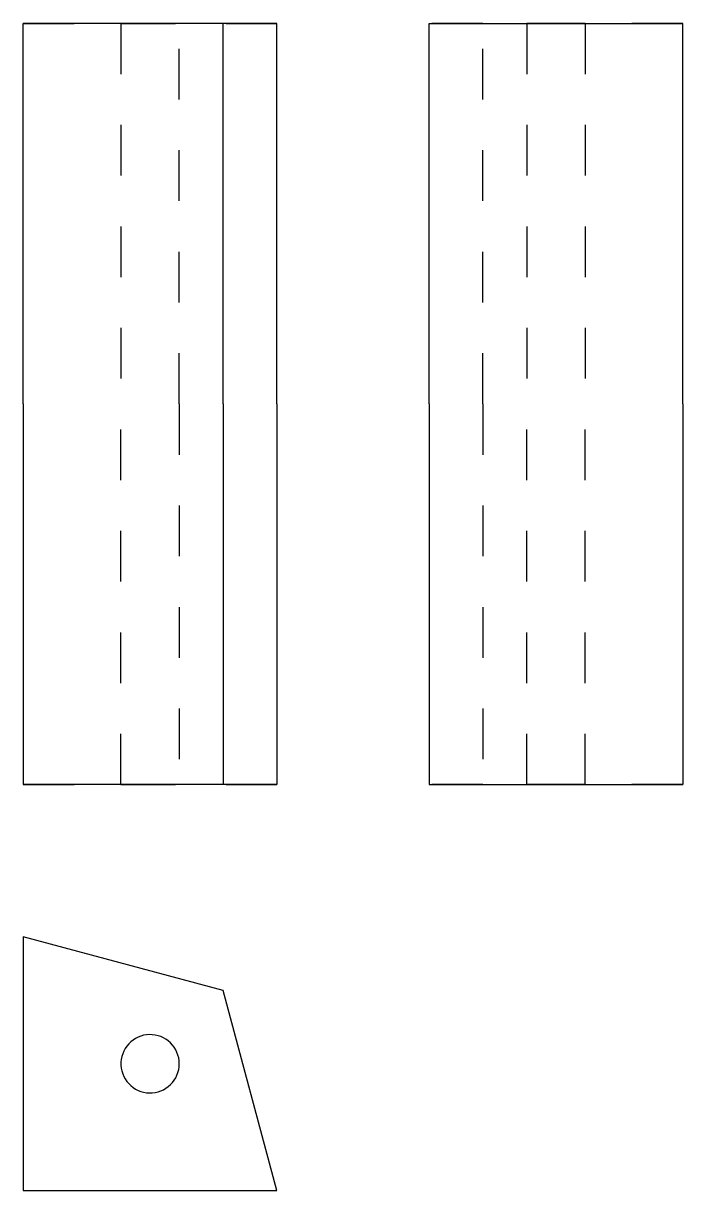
# Model space of a CAD drawing. Extents: x 0 to 1.3, y 0 to 2.3.
import ezdxf

# ---------------------------------------------------------------- set-up
doc = ezdxf.new("R2010")
doc.units = 0
doc.linetypes.add('HIDDEN', pattern=[0.075, 0.050025, -0.024975])
for name, color, linetype in [('FRONT', 7, 'CONTINUOUS'), ('FRONT_HID', 7, 'HIDDEN'), ('LEFT', 7, 'CONTINUOUS'), ('LEFT_HID', 7, 'HIDDEN'), ('TOP', 7, 'CONTINUOUS')]:
    doc.layers.add(name, color=color, linetype=linetype)

msp = doc.modelspace()

# ---------------------------------------------------------------- linework, layer by layer
at = {"layer": 'FRONT'}
for p, q in [((0, 1.55), (0, 2.3)), ((0.394337, 2.3), (0, 2.3)), ((0.5, 2.3), (0.394337, 2.3)), ((0.394337, 1.55), (0.394337, 2.3)), ((0.5, 1.55), (0.5, 2.3)), ((0, 1.55), (0, 0.8)), ((0.394337, 1.55), (0.394337, 0.8)), ((0.5, 1.55), (0.5, 0.8)), ((0.394337, 0.8), (0, 0.8)), ((0.5, 0.8), (0.394337, 0.8))]:
    msp.add_line(p, q, dxfattribs=at)
at = {"layer": 'FRONT_HID', "linetype": 'HIDDEN'}
for p, q in [((0, 2.3), (0.5, 2.3)), ((0.3075, 2.3), (0.1925, 2.3)), ((0.1925, 2.3), (0.3075, 2.3)), ((0.1925, 2.3), (0.1925, 1.55)), ((0.3075, 1.55), (0.3075, 2.3)), ((0.1925, 0.8), (0.1925, 1.55)), ((0.3075, 1.55), (0.3075, 0.8)), ((0, 0.8), (0.5, 0.8)), ((0.3075, 0.8), (0.1925, 0.8)), ((0.1925, 0.8), (0.3075, 0.8))]:
    msp.add_line(p, q, dxfattribs=at)
at = {"layer": 'LEFT'}
for p, q in [((0.8, 1.55), (0.8, 2.3)), ((0.8, 2.3), (1.3, 2.3)), ((1.3, 1.55), (1.3, 2.3)), ((0.8, 1.55), (0.8, 0.8)), ((1.3, 1.55), (1.3, 0.8)), ((0.8, 0.8), (1.3, 0.8))]:
    msp.add_line(p, q, dxfattribs=at)
at = {"layer": 'LEFT_HID', "linetype": 'HIDDEN'}
for p, q in [((0.905663, 2.3), (0.8, 2.3)), ((1.3, 2.3), (0.905663, 2.3)), ((0.905663, 1.55), (0.905663, 2.3)), ((1.05, 2.3), (0.9925, 2.3)), ((0.9925, 2.3), (1.1075, 2.3)), ((0.9925, 2.3), (0.9925, 1.55)), ((1.1075, 2.3), (1.05, 2.3)), ((1.1075, 2.3), (1.1075, 1.55)), ((0.905663, 1.55), (0.905663, 0.8)), ((0.9925, 0.8), (0.9925, 1.55)), ((1.1075, 0.8), (1.1075, 1.55)), ((0.905663, 0.8), (0.8, 0.8)), ((1.3, 0.8), (0.905663, 0.8)), ((1.05, 0.8), (0.9925, 0.8)), ((0.9925, 0.8), (1.1075, 0.8)), ((1.1075, 0.8), (1.05, 0.8))]:
    msp.add_line(p, q, dxfattribs=at)
at = {"layer": 'TOP'}
for p, q in [((0, 0.5), (0, 0)), ((0.394337, 0.394337), (0, 0.5)), ((0.5, 0), (0.394337, 0.394337)), ((0.22125, 0.299796), (0.216435, 0.296686)), ((0.226351, 0.302412), (0.22125, 0.299796)), ((0.231687, 0.304506), (0.226351, 0.302412)), ((0.237205, 0.306058), (0.231687, 0.304506)), ((0.24285, 0.307054), (0.237205, 0.306058)), ((0.248566, 0.307482), (0.24285, 0.307054)), ((0.254297, 0.307339), (0.248566, 0.307482)), ((0.259985, 0.306626), (0.254297, 0.307339)), ((0.265573, 0.305351), (0.259985, 0.306626)), ((0.271007, 0.303525), (0.265573, 0.305351)), ((0.276232, 0.301168), (0.271007, 0.303525)), ((0.281196, 0.298301), (0.276232, 0.301168)), ((0.200936, 0.279983), (0.198194, 0.274948)), ((0.204165, 0.284719), (0.200936, 0.279983)), ((0.20785, 0.28911), (0.204165, 0.284719)), ((0.211953, 0.293112), (0.20785, 0.28911)), ((0.216435, 0.296686), (0.211953, 0.293112)), ((0.285851, 0.294955), (0.281196, 0.298301)), ((0.290149, 0.291162), (0.285851, 0.294955)), ((0.294048, 0.28696), (0.290149, 0.291162)), ((0.297509, 0.282391), (0.294048, 0.28696)), ((0.300498, 0.2775), (0.297509, 0.282391)), ((0.302985, 0.272335), (0.300498, 0.2775)), ((0.193142, 0.25857), (0.192571, 0.252866)), ((0.194278, 0.264189), (0.193142, 0.25857)), ((0.195968, 0.269666), (0.194278, 0.264189)), ((0.198194, 0.274948), (0.195968, 0.269666)), ((0.304945, 0.266948), (0.302985, 0.272335)), ((0.30636, 0.261393), (0.304945, 0.266948)), ((0.307214, 0.255725), (0.30636, 0.261393)), ((0.3075, 0.25), (0.307214, 0.255725)), ((0.192571, 0.252866), (0.192571, 0.247134)), ((0.192571, 0.247134), (0.193142, 0.24143)), ((0.193142, 0.24143), (0.194278, 0.235811)), ((0.194278, 0.235811), (0.195968, 0.230334)), ((0.195968, 0.230334), (0.198194, 0.225052)), ((0.302985, 0.227665), (0.304945, 0.233052)), ((0.304945, 0.233052), (0.30636, 0.238607)), ((0.30636, 0.238607), (0.307214, 0.244275)), ((0.307214, 0.244275), (0.3075, 0.25)), ((0.198194, 0.225052), (0.200936, 0.220017)), ((0.200936, 0.220017), (0.204165, 0.215281)), ((0.204165, 0.215281), (0.20785, 0.21089)), ((0.20785, 0.21089), (0.211953, 0.206888)), ((0.285851, 0.205045), (0.290149, 0.208838)), ((0.290149, 0.208838), (0.294048, 0.21304)), ((0.294048, 0.21304), (0.297509, 0.217609)), ((0.297509, 0.217609), (0.300498, 0.2225)), ((0.300498, 0.2225), (0.302985, 0.227665)), ((0.211953, 0.206888), (0.216435, 0.203314)), ((0.216435, 0.203314), (0.22125, 0.200204)), ((0.22125, 0.200204), (0.226351, 0.197588)), ((0.226351, 0.197588), (0.231687, 0.195494)), ((0.231687, 0.195494), (0.237205, 0.193942)), ((0.237205, 0.193942), (0.24285, 0.192946)), ((0.24285, 0.192946), (0.248566, 0.192518)), ((0.248566, 0.192518), (0.254297, 0.192661)), ((0.254297, 0.192661), (0.259985, 0.193374)), ((0.259985, 0.193374), (0.265573, 0.194649)), ((0.265573, 0.194649), (0.271007, 0.196475)), ((0.271007, 0.196475), (0.276232, 0.198832)), ((0.276232, 0.198832), (0.281196, 0.201699)), ((0.281196, 0.201699), (0.285851, 0.205045)), ((0, 0), (0.5, 0))]:
    msp.add_line(p, q, dxfattribs=at)

doc.saveas('drawing.dxf')
